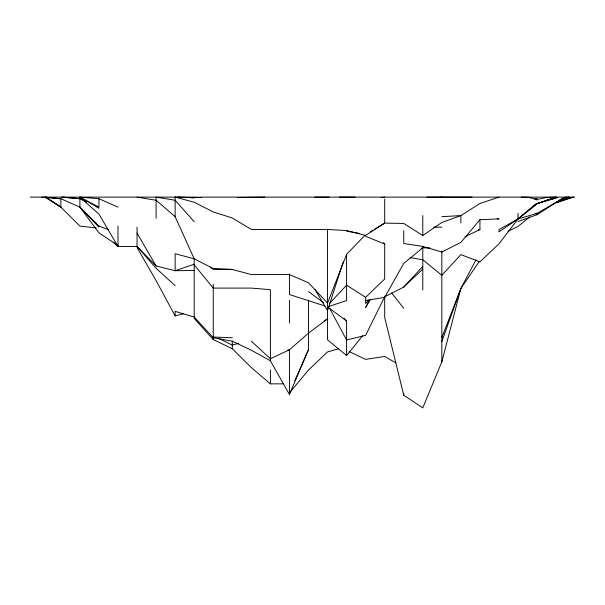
<?xml version="1.0" encoding="UTF-8"?>
<svg xmlns="http://www.w3.org/2000/svg" width="605" height="605" viewBox="0 0 605 605"><rect width="100%" height="100%" fill="white"/><g stroke="black" fill="none" stroke-linecap="round" stroke-linejoin="round"><path stroke-width="0.91" d="M384.689 296.2L384.689 317.398L403.739 395.216L422.789 407.883L441.839 361.843L460.889 288.426L476.044 259.704M343.126 262.124L327.539 310.645L315.16 289.613M441.839 341.47L460.889 288.426L479.41 261.269M441.839 337.567L460.889 288.426M194.197 264.854L213.247 288.109L251.347 288.109L270.397 289.666L270.397 360.784L289.447 394.52L308.497 349.614L308.497 299.974M294.779 380.726L295.921 378.133M296.684 376.408L298.968 371.22M299.732 369.496L308.497 349.614M369.027 300.7L365.639 307.438L370.404 299.543M327.539 229.113L327.539 339.806L346.589 355.521L362.667 335.745M290.037 392.116L308.497 370.026L327.539 351.928L338.429 348.782M497.174 218.723L498.989 218.912L479.939 219.675L460.889 242.416L441.839 252.02L422.789 246.432L403.739 243.528L403.739 230.747M368.717 300.088L365.639 303.612L365.639 297.357L384.689 278.996L384.689 244.042L383.464 242.62M329.755 308.55L346.589 340.002L365.639 335.321L384.689 296.76L403.739 287.08L422.789 266.404M329.445 303.498L346.589 285.189L365.639 297.357M365.004 235.247L346.589 254.38L327.539 303.128L308.497 282.777L289.447 274.564L251.347 274.564L232.297 269.49L213.247 268.522L194.197 258.811L175.147 253.692L175.147 270.715L194.197 270.427M403.739 287.08L422.789 269.081M523.68 214.147L518.039 218.957L498.989 231.844L498.989 229.552L518.039 218.957L537.089 203.628L556.139 197.117L557.243 197.532M525.095 212.945L526.501 211.742M527.915 210.54L535.675 203.93M430.049 247.982L422.789 247.808L403.739 263.409L384.689 297.357L365.639 300.496M529.761 216.87L518.039 226.421L508.102 231.307M521.26 197.117L527.817 197.245L537.089 199.408L546.837 197.457L556.139 197.117L537.089 203.628L518.039 218.912L498.989 243.792L479.939 261.882L460.889 254.614L441.839 275.283L422.789 259.757L410.092 257.594M518.039 221.543L537.089 214.684L559.822 200.142L564.435 197.873L567.082 197.238L574.75 197.117M374.374 229.333L384.689 223.116L403.739 223.449L422.789 235.534L441.839 222.466L460.889 215.577L479.939 203.492L498.989 197.117M518.039 213.3L518.039 218.957L537.089 213.368L562.537 198.584L565.032 197.275L566.605 197.117M324.371 320.824L327.539 318.888L308.497 333.151L289.447 349.781L270.397 358.742L251.347 341.197M559.118 200.588L562.068 198.871M370.404 231.715L372.786 230.286M573.653 197.117L556.139 202.728L564.435 197.873M572.209 197.117L556.139 202.728L559.383 201.147M465.033 236.729L479.939 229.56L479.939 219.645M421.133 248.564L422.789 247.808M556.139 202.728L569.04 197.117M534.487 199.37L537.089 198.432L537.089 200.149M194.197 264.226L175.147 270.715L156.098 265.966L137.048 246.432L137.048 227.208M328.409 306.584L346.589 300.594L346.589 254.16M537.089 203.628L556.139 198.016L545.249 200.709M238.642 343.292L232.297 345.137L219.04 338.49M137.048 247.521L156.098 280.637L175.147 315.893L183.307 313.776M478.124 229.938L479.939 229.56M287.632 350.151L289.447 349.781L289.447 394.52M563.293 197.941L569.464 197.117M381.067 197.585L384.689 197.117M438.209 197.585L441.839 197.117M441.839 216.688L460.889 215.577L460.889 222.882M535.274 213.452L537.089 213.368L537.089 214.684M329.128 197.117L314.698 197.117M237.531 197.51L264.831 197.117M355.029 197.124L339.443 197.117M433.679 227.215L441.839 227.125M471.991 197.117L426.812 197.117M30.25 197.117L194.197 197.117L201.374 197.563M568.284 197.117L201.805 197.117L192.67 197.608L178.46 197.117M535.274 213.368L537.089 213.368M232.297 269.346L213.247 269.346L210.2 267.244M194.197 318.404L213.247 339.549L232.297 348.745L251.347 367.598L270.397 383.85L283.095 383.85M213.247 337.061L232.297 337.726M194.197 258.811L175.147 216.643L175.147 197.117L185.122 197.548M190.567 197.782L194.197 197.941M117.998 207.114L98.948 198.727L79.898 197.117L98.948 214.14L117.998 246.432L137.048 246.432L156.098 268.272L175.147 285.689M41.798 197.117L60.848 198.727L79.898 207.114L98.948 226.081L108.477 229.59M61.627 197.117L79.898 198.727L86.523 202.032M62.95 197.117L79.898 198.727L79.898 207.114L98.948 232.827L117.998 245.63M96.225 227.956L79.898 226.081L60.848 207.114L51.115 200.618M137.048 197.117L156.098 200.255L175.147 216.643M346.589 231.095L359.294 233.424M175.147 197.117L194.197 202.236L213.247 211.947L232.297 217.989L251.347 229.454L327.539 229.454L346.589 230.565L365.639 235.405L384.689 223.116L384.689 199.196M270.397 360.784L251.347 350.234L232.297 341.197L213.247 337.726L194.197 317.065L175.147 311.356L175.147 315.893M324.945 306.001L289.447 294.529L289.447 273.906M365.639 236.298L384.689 244.042M349.077 351.55L365.639 359.378L384.689 356.443L395.806 362.871M98.948 208.241L79.898 197.117L98.948 207.114L98.948 198.727M60.848 207.114L44.921 197.117L60.848 198.727L60.848 207.114L45.753 197.117M45.874 197.117L49.618 199.612M308.497 291.64L323.736 302.75M328.273 307.416L346.589 321.005L346.589 355.521M113.233 242.023L117.998 246.606L117.998 226.081M79.898 207.114L98.948 227.162M344.056 318.283L346.589 321.005M194.197 221.763L175.147 200.255L156.098 197.117L156.098 218.254M391.617 292.971L403.739 308.278M137.048 233.107L156.098 265.966M441.839 251.06L441.839 361.843M422.789 215.577L422.789 235.534M422.789 246.28L422.789 290.075M403.739 393.363L403.739 395.216M289.447 300.473L289.447 322.987M270.397 370.026L270.397 383.85M232.297 341.038L232.297 348.745M213.247 284.221L213.247 339.549M194.197 258.88L194.197 317.065"/></g></svg>
